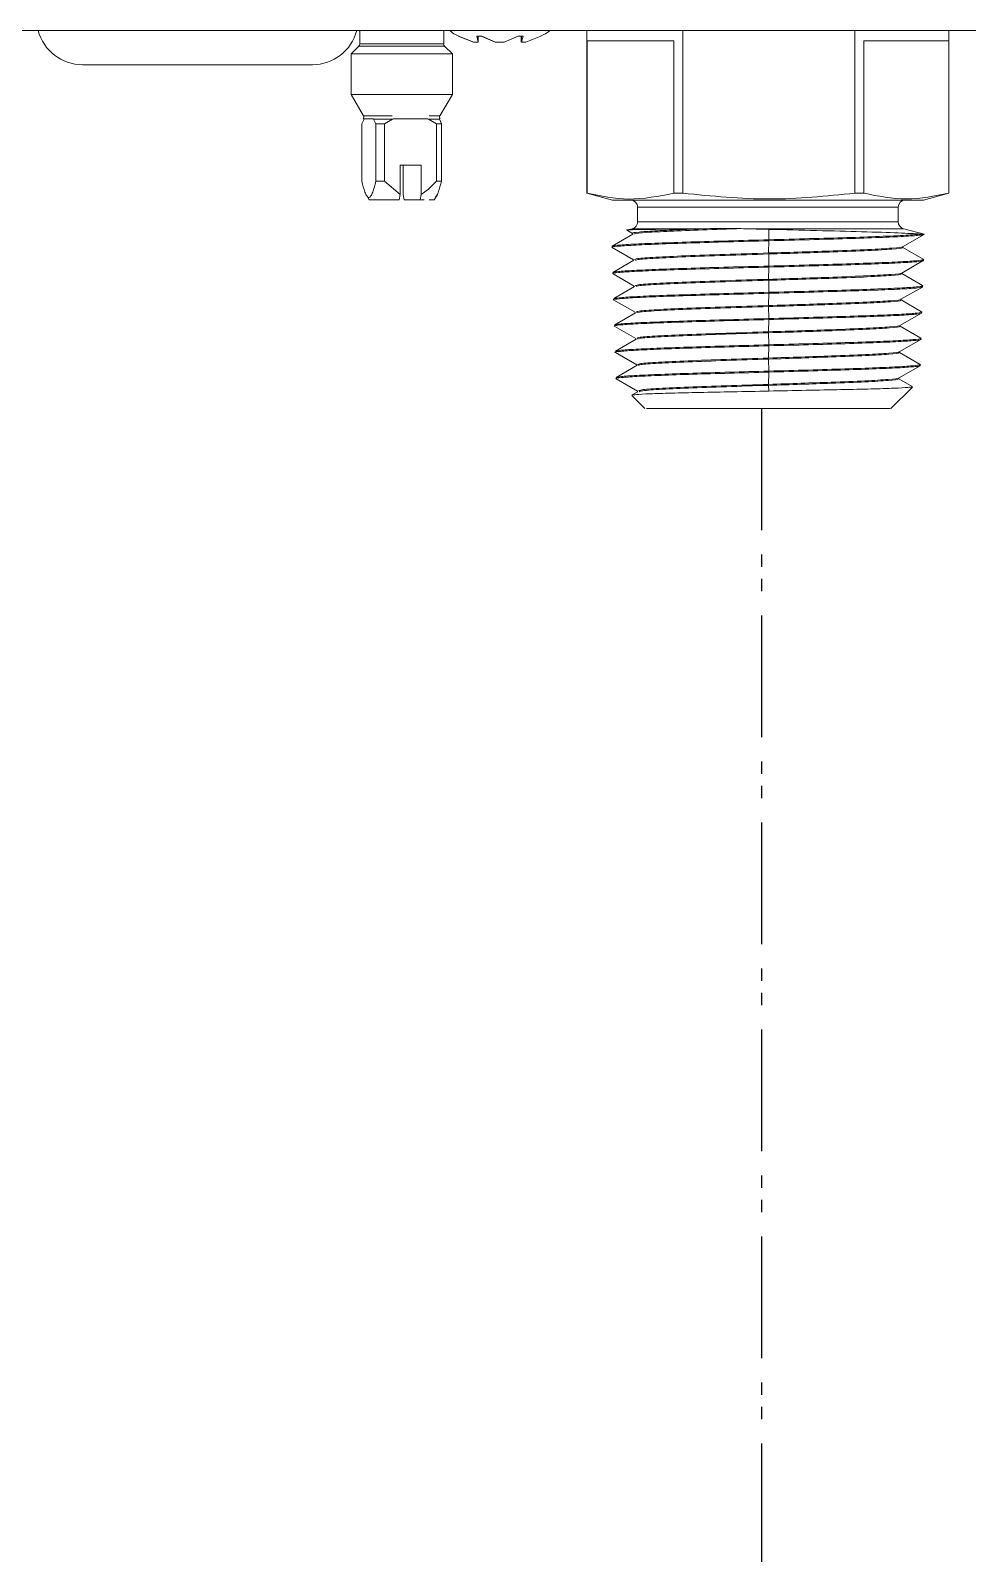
# Model space of a CAD drawing. Header units: millimetres. Extents: x -265298 to 39086, y 16803 to 136893.
# Drawn here: x -96921 to -96728.7, y 73838.7 to 74151.4 of the extents above; entities that cross this region are included whole.
import ezdxf

# ---------------------------------------------------------------- set-up
doc = ezdxf.new("R2010")
doc.units = ezdxf.units.MM
doc.header["$LTSCALE"] = 25
doc.linetypes.add('schedules_symbols_notes$0$DHW', pattern=[1.7, 1, -0.2, 0.1, -0.1, 0.1, -0.2])
doc.layers.add('schedules_symbols_notes$0$M-EQUIPMENT', color=3, linetype='Continuous')
doc.layers.add('schedules_symbols_notes$0$P-DOMW-DHW', color=1, linetype='schedules_symbols_notes$0$DHW')

# ---------------------------------------------------------------- blocks, each defined once
blk = doc.blocks.new('schedules_symbols_notes$0$b')
at = {"linetype": 'ByBlock', "lineweight": 15}
for p, q in [((307.579, 8300.51), (354.534, 8300.51)), ((319.739, 8300.51), (319.739, 8300.401)), ((320.418, 8300.401), (320.418, 8300.51)), ((321.576, 8300.51), (321.576, 8299.194)), ((322.351, 8299.194), (322.351, 8300.51)), ((323.74, 8300.51), (323.74, 8299.194)), ((324.5, 8299.194), (324.5, 8300.51)), ((319.732, 8300.384), (319.669, 8300.321)), ((320.424, 8300.384), (319.732, 8300.384)), ((319.739, 8300.401), (320.08, 8300.401)), ((320.08, 8300.401), (320.418, 8300.401)), ((320.488, 8300.321), (320.424, 8300.384)), ((320.66, 8300.416), (320.536, 8300.463)), ((320.536, 8300.463), (320.537, 8300.463)), ((320.537, 8300.463), (320.661, 8300.416)), ((320.661, 8300.416), (320.696, 8300.416)), ((320.696, 8300.416), (320.685, 8300.463)), ((320.685, 8300.463), (320.725, 8300.463)), ((320.696, 8300.463), (320.696, 8300.416)), ((320.834, 8300.416), (320.722, 8300.463)), ((320.725, 8300.463), (320.837, 8300.416)), ((320.837, 8300.416), (320.906, 8300.416)), ((320.906, 8300.416), (321.019, 8300.463)), ((321.019, 8300.463), (321.059, 8300.463)), ((321.045, 8300.463), (321.045, 8300.416)), ((321.045, 8300.416), (321.046, 8300.423)), ((321.059, 8300.463), (321.046, 8300.416)), ((321.046, 8300.463), (321.046, 8300.416)), ((321.046, 8300.416), (321.081, 8300.416)), ((321.081, 8300.416), (321.204, 8300.463)), ((321.204, 8300.463), (321.205, 8300.463)), ((321.577, 8299.194), (321.577, 8300.426)), ((321.577, 8300.426), (322.278, 8300.426)), ((322.278, 8300.426), (322.278, 8299.194)), ((323.812, 8299.194), (323.812, 8300.426)), ((323.812, 8300.426), (324.5, 8300.426)), ((324.5, 8299.194), (324.5, 8300.426)), ((318.428, 8300.233), (317.5, 8300.233)), ((319.357, 8300.233), (318.428, 8300.233)), ((319.669, 8300.321), (319.669, 8299.993)), ((319.669, 8300.321), (320.488, 8300.321)), ((320.488, 8299.993), (320.488, 8300.321)), ((319.669, 8299.993), (319.769, 8299.82)), ((319.669, 8299.993), (320.081, 8299.993)), ((320.081, 8299.993), (320.488, 8299.993)), ((320.388, 8299.82), (320.488, 8299.993)), ((319.756, 8299.754), (319.774, 8299.792)), ((319.756, 8299.292), (319.756, 8299.754)), ((319.769, 8299.82), (320.001, 8299.82)), ((319.775, 8299.795), (319.774, 8299.792)), ((319.852, 8299.792), (319.851, 8299.795)), ((320.005, 8299.792), (319.852, 8299.792)), ((319.852, 8299.792), (319.87, 8299.754)), ((319.87, 8299.754), (319.94, 8299.754)), ((319.87, 8299.292), (319.87, 8299.754)), ((319.94, 8299.754), (320.005, 8299.792)), ((319.94, 8299.754), (319.94, 8299.292)), ((320.01, 8299.795), (320.005, 8299.792)), ((320.295, 8299.792), (320.29, 8299.795)), ((320.295, 8299.792), (320.361, 8299.754)), ((320.3, 8299.82), (320.388, 8299.82)), ((320.361, 8299.292), (320.361, 8299.754)), ((320.361, 8299.754), (320.401, 8299.754)), ((320.382, 8299.795), (320.383, 8299.792)), ((320.388, 8299.795), (320.382, 8299.795)), ((320.401, 8299.754), (320.383, 8299.792)), ((320.401, 8299.292), (320.401, 8299.754)), ((320.065, 8299.184), (320.065, 8299.422)), ((320.065, 8299.422), (320.235, 8299.422)), ((320.091, 8299.184), (320.091, 8299.422)), ((320.235, 8299.422), (320.235, 8299.184)), ((319.87, 8299.292), (319.94, 8299.292)), ((319.94, 8299.292), (320.065, 8299.184)), ((320.295, 8299.227), (320.361, 8299.292)), ((320.361, 8299.292), (320.401, 8299.292)), ((319.793, 8299.178), (319.815, 8299.14)), ((320.065, 8299.184), (320.058, 8299.14)), ((320.098, 8299.14), (320.091, 8299.184)), ((320.228, 8299.14), (320.098, 8299.14)), ((320.235, 8299.184), (320.228, 8299.14)), ((320.228, 8299.14), (320.26, 8299.14)), ((320.235, 8299.184), (320.295, 8299.227)), ((320.341, 8299.14), (320.364, 8299.178)), ((321.576, 8299.194), (321.781, 8299.139)), ((321.577, 8299.194), (321.576, 8299.194)), ((321.781, 8299.139), (323.045, 8299.139)), ((322.278, 8299.194), (322.351, 8299.194)), ((323.03, 8299.139), (323.037, 8299.139)), ((323.037, 8299.139), (323.413, 8299.139)), ((323.045, 8299.139), (324.296, 8299.139)), ((323.413, 8299.139), (323.605, 8299.139)), ((323.413, 8299.139), (323.437, 8299.139)), ((323.812, 8299.194), (323.74, 8299.194)), ((324.296, 8299.139), (324.5, 8299.194)), ((324.5, 8299.194), (324.5, 8299.194)), ((321.985, 8299.081), (321.985, 8298.964)), ((322.117, 8299.081), (321.985, 8299.081)), ((324.091, 8299.081), (322.117, 8299.081)), ((324.091, 8298.964), (324.091, 8299.081)), ((321.942, 8298.907), (321.9, 8298.897)), ((321.902, 8298.893), (321.945, 8298.869)), ((322.521, 8298.907), (321.942, 8298.907)), ((321.945, 8298.87), (321.945, 8298.863)), ((321.985, 8298.964), (323.044, 8298.964)), ((322.574, 8298.908), (322.521, 8298.907)), ((322.823, 8298.908), (322.574, 8298.908)), ((322.842, 8298.907), (322.823, 8298.908)), ((322.842, 8298.907), (323.045, 8298.902)), ((324.135, 8298.907), (322.842, 8298.907)), ((323.044, 8298.964), (324.091, 8298.964)), ((323.045, 8298.902), (323.046, 8298.818)), ((324.301, 8298.864), (324.135, 8298.907)), ((321.778, 8298.765), (321.801, 8298.76)), ((321.947, 8298.863), (321.78, 8298.766)), ((321.78, 8298.755), (321.951, 8298.657)), ((323.044, 8298.711), (323.046, 8298.81)), ((323.046, 8298.818), (323.046, 8298.81)), ((324.125, 8298.761), (324.3, 8298.861)), ((324.128, 8298.755), (324.128, 8298.763)), ((324.293, 8298.66), (324.128, 8298.756)), ((324.276, 8298.864), (324.296, 8298.864)), ((321.954, 8298.652), (321.786, 8298.554)), ((321.951, 8298.657), (321.952, 8298.65)), ((323.045, 8298.605), (323.045, 8298.703)), ((324.119, 8298.549), (324.293, 8298.649)), ((321.785, 8298.552), (321.808, 8298.547)), ((321.787, 8298.542), (321.958, 8298.444)), ((323.044, 8298.498), (323.045, 8298.597)), ((323.045, 8298.597), (323.045, 8298.605)), ((324.121, 8298.543), (324.121, 8298.551)), ((324.287, 8298.448), (324.121, 8298.544)), ((321.961, 8298.44), (321.793, 8298.342)), ((321.958, 8298.445), (321.958, 8298.438)), ((323.044, 8298.286), (323.045, 8298.385)), ((323.045, 8298.393), (323.045, 8298.49)), ((323.045, 8298.385), (323.045, 8298.393)), ((324.112, 8298.337), (324.286, 8298.436)), ((321.792, 8298.34), (321.814, 8298.335)), ((321.793, 8298.33), (321.965, 8298.232)), ((323.045, 8298.181), (323.044, 8298.278)), ((324.115, 8298.331), (324.115, 8298.339)), ((324.28, 8298.235), (324.115, 8298.332)), ((321.968, 8298.227), (321.8, 8298.129)), ((321.965, 8298.233), (321.965, 8298.226)), ((323.044, 8298.074), (323.045, 8298.173)), ((323.045, 8298.173), (323.045, 8298.181)), ((324.105, 8298.124), (324.28, 8298.224)), ((321.798, 8298.128), (321.821, 8298.123)), ((321.8, 8298.118), (321.971, 8298.02)), ((321.974, 8298.015), (321.806, 8297.917)), ((321.971, 8298.02), (321.972, 8298.014)), ((323.045, 8297.969), (323.044, 8298.066)), ((324.099, 8297.912), (324.273, 8298.012)), ((324.108, 8298.118), (324.108, 8298.127)), ((324.273, 8298.023), (324.108, 8298.12)), ((321.805, 8297.915), (321.828, 8297.911)), ((321.806, 8297.906), (321.978, 8297.808)), ((323.044, 8297.862), (323.045, 8297.961)), ((323.045, 8297.961), (323.045, 8297.969)), ((324.101, 8297.906), (324.102, 8297.914)), ((324.267, 8297.811), (324.101, 8297.907)), ((321.981, 8297.803), (321.813, 8297.705)), ((321.978, 8297.808), (321.978, 8297.801)), ((323.045, 8297.756), (323.044, 8297.854)), ((324.092, 8297.7), (324.267, 8297.8)), ((321.811, 8297.703), (321.831, 8297.699)), ((321.813, 8297.693), (321.985, 8297.595)), ((323.044, 8297.649), (323.045, 8297.748)), ((323.045, 8297.595), (323.044, 8297.641)), ((323.045, 8297.748), (323.045, 8297.756)), ((324.095, 8297.694), (324.095, 8297.702)), ((324.203, 8297.632), (324.095, 8297.695)), ((321.938, 8297.561), (321.941, 8297.561)), ((321.939, 8297.559), (322.044, 8297.455)), ((321.987, 8297.59), (321.941, 8297.564)), ((321.985, 8297.596), (321.985, 8297.589)), ((324.032, 8297.455), (324.205, 8297.627)), ((324.202, 8297.63), (324.207, 8297.63))]:
    blk.add_line(p, q, dxfattribs=at)
for centre, radius, start, end in [((317.5, 8300.604), 0.371, 194.7143, 270), ((319.357, 8300.604), 0.371, 270, 345.2857), ((319.716, 8300.401), 0.0234, 315, 0), ((320.441, 8300.401), 0.0234, 180, 225), ((319.749, 8299.809), 0.0234, 325.6779, 30), ((320.408, 8299.809), 0.0234, 150, 214.4429), ((321.927, 8299.081), 0.0585, 0, 90), ((324.149, 8299.081), 0.0585, 90, 180), ((321.927, 8298.964), 0.0585, 284.6901, 0), ((324.149, 8298.964), 0.0585, 180, 255.3099)]:
    blk.add_arc(centre, radius, start, end, dxfattribs=at)
for points, knots in [([(320.466, 8300.51), (320.481, 8300.497), (320.503, 8300.479), (320.529, 8300.469), (320.537, 8300.465)], [0, 0, 0, 0, 0.671291, 1, 1, 1, 1]), ([(321.202, 8300.466), (321.22, 8300.473), (321.246, 8300.484), (321.268, 8300.503), (321.276, 8300.51)], [0, 0, 0, 0, 0.6524639, 1, 1, 1, 1]), ([(319.851, 8299.795), (319.835, 8299.795), (319.803, 8299.795), (319.777, 8299.795), (319.765, 8299.795), (319.768, 8299.795), (319.768, 8299.795)], [0, 0, 0, 0, 0.323767, 0.64737, 0.970973, 1, 1, 1, 1]), ([(320.29, 8299.795), (320.27, 8299.795), (320.231, 8299.795), (320.16, 8299.795), (320.085, 8299.795), (320.035, 8299.795), (320.01, 8299.795)], [0, 0, 0, 0, 0.250074, 0.500012, 0.749943, 1, 1, 1, 1]), ([(320.383, 8299.792), (320.374, 8299.792), (320.356, 8299.792), (320.315, 8299.792), (320.295, 8299.792)], [0, 0, 0, 0, 0.500001, 1, 1, 1, 1]), ([(319.756, 8299.292), (319.764, 8299.26), (319.776, 8299.213), (319.796, 8299.169), (319.813, 8299.156), (319.83, 8299.169), (319.85, 8299.213), (319.862, 8299.26), (319.87, 8299.292)], [0, 0, 0, 0, 0.255912, 0.379963, 0.5, 0.620085, 0.744231, 1, 1, 1, 1]), ([(320.401, 8299.292), (320.392, 8299.261), (320.38, 8299.214), (320.363, 8299.172), (320.354, 8299.168), (320.352, 8299.166)], [0, 0, 0, 0, 0.581643, 0.863588, 1, 1, 1, 1]), ([(319.817, 8299.14), (319.816, 8299.14), (319.813, 8299.14), (319.828, 8299.14), (319.863, 8299.14), (319.917, 8299.14), (319.983, 8299.14), (320.033, 8299.14), (320.058, 8299.14)], [0, 0, 0, 0, 0.036698, 0.229359, 0.422019, 0.614679, 0.807339, 1, 1, 1, 1]), ([(320.301, 8299.14), (320.303, 8299.14), (320.321, 8299.14), (320.337, 8299.14), (320.339, 8299.14), (320.34, 8299.14)], [0, 0, 0, 0, 0.061183, 0.580005, 1, 1, 1, 1]), ([(322.278, 8299.194), (322.156, 8299.17), (321.922, 8299.124), (321.688, 8299.171), (321.577, 8299.194)], [0, 0, 0, 0, 0.521766, 1, 1, 1, 1]), ([(323.74, 8299.194), (323.511, 8299.171), (323.048, 8299.124), (322.584, 8299.171), (322.351, 8299.194)], [0, 0, 0, 0, 0.495712, 1, 1, 1, 1]), ([(324.5, 8299.194), (324.386, 8299.171), (324.157, 8299.124), (323.928, 8299.171), (323.812, 8299.194)], [0, 0, 0, 0, 0.495712, 1, 1, 1, 1]), ([(321.903, 8298.896), (321.901, 8298.896), (321.888, 8298.897), (321.931, 8298.899), (322.016, 8298.901), (322.059, 8298.901)], [0, 0, 0, 0, 0.070482, 0.537357, 1, 1, 1, 1]), ([(322.574, 8298.908), (322.487, 8298.905), (322.313, 8298.899), (322.113, 8298.889), (321.988, 8298.88), (321.935, 8298.874), (321.948, 8298.87), (321.949, 8298.87)], [0, 0, 0, 0, 0.2426245, 0.4851854, 0.7276817, 0.9701143, 1, 1, 1, 1]), ([(321.958, 8298.863), (321.957, 8298.865), (321.952, 8298.869), (322.047, 8298.877), (322.235, 8298.887), (322.502, 8298.898), (322.716, 8298.905), (322.823, 8298.908)], [0, 0, 0, 0, 0.074995, 0.306144, 0.537362, 0.768647, 1, 1, 1, 1]), ([(322.059, 8298.901), (322.121, 8298.902), (322.244, 8298.904), (322.429, 8298.906), (322.521, 8298.907)], [0, 0, 0, 0, 0.5025706, 1, 1, 1, 1]), ([(323.045, 8298.902), (323.175, 8298.899), (323.44, 8298.892), (323.81, 8298.883), (324.118, 8298.873), (324.223, 8298.867), (324.276, 8298.864)], [0, 0, 0, 0, 0.2385549, 0.4847384, 0.7385529, 1, 1, 1, 1]), ([(323.046, 8298.81), (322.935, 8298.807), (322.715, 8298.801), (322.407, 8298.792), (322.143, 8298.783), (321.937, 8298.774), (321.816, 8298.765), (321.765, 8298.759), (321.779, 8298.756), (321.78, 8298.756)], [0, 0, 0, 0, 0.1661, 0.332021, 0.497811, 0.6636, 0.82952, 0.995624, 1, 1, 1, 1]), ([(323.046, 8298.818), (322.935, 8298.815), (322.715, 8298.809), (322.407, 8298.8), (322.142, 8298.791), (321.94, 8298.782), (321.811, 8298.774), (321.793, 8298.768), (321.785, 8298.766)], [0, 0, 0, 0, 0.171309, 0.342433, 0.513422, 0.684409, 0.855533, 1, 1, 1, 1]), ([(324.276, 8298.864), (324.242, 8298.861), (324.173, 8298.854), (323.955, 8298.845), (323.684, 8298.835), (323.376, 8298.827), (323.156, 8298.821), (323.046, 8298.818)], [0, 0, 0, 0, 0.212293, 0.424552, 0.615905, 0.807713, 1, 1, 1, 1]), ([(323.046, 8298.81), (323.156, 8298.813), (323.376, 8298.818), (323.684, 8298.827), (323.946, 8298.836), (324.147, 8298.845), (324.273, 8298.854), (324.304, 8298.86), (324.301, 8298.863), (324.3, 8298.864)], [0, 0, 0, 0, 0.163683, 0.326959, 0.489848, 0.652536, 0.815226, 0.978117, 1, 1, 1, 1]), ([(323.565, 8298.72), (323.665, 8298.723), (323.865, 8298.731), (324.052, 8298.742), (324.14, 8298.751), (324.118, 8298.756), (324.112, 8298.757)], [0, 0, 0, 0, 0.294824, 0.589741, 0.884753, 1, 1, 1, 1]), ([(324.123, 8298.762), (324.124, 8298.761), (324.136, 8298.758), (324.049, 8298.75), (323.866, 8298.739), (323.666, 8298.731), (323.566, 8298.728)], [0, 0, 0, 0, 0.019327, 0.346322, 0.673213, 1, 1, 1, 1]), ([(323.044, 8298.711), (322.925, 8298.707), (322.685, 8298.7), (322.363, 8298.688), (322.118, 8298.677), (321.97, 8298.667), (321.964, 8298.66), (321.962, 8298.657)], [0, 0, 0, 0, 0.2095303, 0.4189939, 0.6283907, 0.8377204, 1, 1, 1, 1]), ([(321.967, 8298.651), (321.97, 8298.653), (321.977, 8298.659), (322.119, 8298.669), (322.363, 8298.68), (322.685, 8298.691), (322.925, 8298.699), (323.045, 8298.703)], [0, 0, 0, 0, 0.1320316, 0.3489199, 0.5658775, 0.782904, 1, 1, 1, 1]), ([(323.566, 8298.728), (323.483, 8298.725), (323.318, 8298.719), (323.135, 8298.714), (323.044, 8298.711)], [0, 0, 0, 0, 0.50006, 1, 1, 1, 1]), ([(323.045, 8298.703), (323.136, 8298.705), (323.318, 8298.711), (323.483, 8298.717), (323.565, 8298.72)], [0, 0, 0, 0, 0.49994, 1, 1, 1, 1]), ([(324.288, 8298.66), (324.29, 8298.659), (324.309, 8298.656), (324.263, 8298.65), (324.144, 8298.641), (323.942, 8298.632), (323.68, 8298.623), (323.374, 8298.614), (323.155, 8298.608), (323.045, 8298.605)], [0, 0, 0, 0, 0.0255568, 0.1881242, 0.3505156, 0.5127772, 0.6750382, 0.8374287, 1, 1, 1, 1]), ([(324.278, 8298.654), (324.285, 8298.653), (324.31, 8298.649), (324.264, 8298.642), (324.143, 8298.633), (323.942, 8298.624), (323.68, 8298.615), (323.374, 8298.606), (323.155, 8298.6), (323.045, 8298.597)], [0, 0, 0, 0, 0.056287, 0.213728, 0.370998, 0.528142, 0.685286, 0.842556, 1, 1, 1, 1]), ([(323.045, 8298.597), (322.936, 8298.594), (322.717, 8298.588), (322.411, 8298.58), (322.148, 8298.571), (321.943, 8298.562), (321.822, 8298.553), (321.772, 8298.547), (321.786, 8298.544), (321.786, 8298.544)], [0, 0, 0, 0, 0.166101, 0.332024, 0.497814, 0.663604, 0.829525, 0.995631, 1, 1, 1, 1]), ([(323.045, 8298.605), (322.936, 8298.602), (322.717, 8298.597), (322.411, 8298.588), (322.147, 8298.579), (321.946, 8298.57), (321.817, 8298.562), (321.8, 8298.556), (321.792, 8298.554)], [0, 0, 0, 0, 0.171339, 0.342493, 0.513511, 0.684528, 0.855681, 1, 1, 1, 1]), ([(323.562, 8298.515), (323.48, 8298.513), (323.316, 8298.507), (323.135, 8298.501), (323.044, 8298.498)], [0, 0, 0, 0, 0.500061, 1, 1, 1, 1]), ([(323.045, 8298.49), (323.135, 8298.493), (323.316, 8298.499), (323.48, 8298.504), (323.562, 8298.507)], [0, 0, 0, 0, 0.49994, 1, 1, 1, 1]), ([(324.117, 8298.549), (324.117, 8298.549), (324.129, 8298.545), (324.043, 8298.538), (323.861, 8298.527), (323.662, 8298.519), (323.562, 8298.515)], [0, 0, 0, 0, 0.018917, 0.346049, 0.673077, 1, 1, 1, 1]), ([(323.562, 8298.507), (323.661, 8298.511), (323.86, 8298.518), (324.046, 8298.53), (324.133, 8298.538), (324.112, 8298.544), (324.106, 8298.545)], [0, 0, 0, 0, 0.2947317, 0.589558, 0.8844788, 1, 1, 1, 1]), ([(323.045, 8298.385), (322.936, 8298.382), (322.719, 8298.376), (322.414, 8298.367), (322.153, 8298.359), (321.949, 8298.35), (321.829, 8298.341), (321.778, 8298.335), (321.792, 8298.332), (321.793, 8298.332)], [0, 0, 0, 0, 0.166102, 0.332026, 0.497818, 0.663608, 0.829531, 0.995637, 1, 1, 1, 1]), ([(323.045, 8298.393), (322.936, 8298.39), (322.719, 8298.384), (322.414, 8298.375), (322.151, 8298.367), (321.952, 8298.358), (321.824, 8298.349), (321.807, 8298.344), (321.799, 8298.342)], [0, 0, 0, 0, 0.171369, 0.342553, 0.513601, 0.684648, 0.855831, 1, 1, 1, 1]), ([(323.044, 8298.498), (322.925, 8298.495), (322.687, 8298.487), (322.367, 8298.476), (322.124, 8298.465), (321.977, 8298.455), (321.971, 8298.448), (321.968, 8298.445)], [0, 0, 0, 0, 0.209531, 0.418995, 0.628392, 0.837721, 1, 1, 1, 1]), ([(321.974, 8298.439), (321.976, 8298.441), (321.983, 8298.447), (322.125, 8298.457), (322.367, 8298.468), (322.688, 8298.479), (322.926, 8298.487), (323.045, 8298.49)], [0, 0, 0, 0, 0.131833, 0.34877, 0.565777, 0.782854, 1, 1, 1, 1]), ([(324.281, 8298.448), (324.284, 8298.447), (324.303, 8298.444), (324.256, 8298.437), (324.138, 8298.429), (323.937, 8298.42), (323.677, 8298.411), (323.373, 8298.402), (323.155, 8298.396), (323.045, 8298.393)], [0, 0, 0, 0, 0.025718, 0.188259, 0.350623, 0.512858, 0.675092, 0.837456, 1, 1, 1, 1]), ([(324.272, 8298.441), (324.278, 8298.44), (324.303, 8298.436), (324.257, 8298.429), (324.137, 8298.42), (323.937, 8298.412), (323.677, 8298.403), (323.373, 8298.394), (323.155, 8298.388), (323.045, 8298.385)], [0, 0, 0, 0, 0.056532, 0.213932, 0.371161, 0.528265, 0.685368, 0.842596, 1, 1, 1, 1]), ([(323.044, 8298.286), (322.926, 8298.282), (322.689, 8298.275), (322.371, 8298.264), (322.129, 8298.253), (321.983, 8298.242), (321.977, 8298.236), (321.975, 8298.233)], [0, 0, 0, 0, 0.209532, 0.418996, 0.628393, 0.837722, 1, 1, 1, 1]), ([(321.98, 8298.227), (321.983, 8298.229), (321.99, 8298.235), (322.13, 8298.245), (322.371, 8298.256), (322.69, 8298.267), (322.926, 8298.274), (323.044, 8298.278)], [0, 0, 0, 0, 0.131631, 0.348618, 0.565675, 0.782802, 1, 1, 1, 1]), ([(323.559, 8298.303), (323.478, 8298.3), (323.314, 8298.295), (323.134, 8298.289), (323.044, 8298.286)], [0, 0, 0, 0, 0.500061, 1, 1, 1, 1]), ([(323.044, 8298.278), (323.134, 8298.281), (323.314, 8298.287), (323.478, 8298.292), (323.559, 8298.295)], [0, 0, 0, 0, 0.499939, 1, 1, 1, 1]), ([(324.11, 8298.337), (324.111, 8298.337), (324.123, 8298.333), (324.037, 8298.325), (323.856, 8298.314), (323.658, 8298.307), (323.559, 8298.303)], [0, 0, 0, 0, 0.018591, 0.345833, 0.672969, 1, 1, 1, 1]), ([(323.559, 8298.295), (323.658, 8298.299), (323.855, 8298.306), (324.04, 8298.317), (324.127, 8298.326), (324.105, 8298.331), (324.099, 8298.333)], [0, 0, 0, 0, 0.294639, 0.589373, 0.884202, 1, 1, 1, 1]), ([(323.045, 8298.173), (322.937, 8298.17), (322.72, 8298.164), (322.417, 8298.155), (322.157, 8298.146), (321.954, 8298.138), (321.835, 8298.129), (321.785, 8298.123), (321.799, 8298.12), (321.799, 8298.12)], [0, 0, 0, 0, 0.166104, 0.332028, 0.497821, 0.663613, 0.829537, 0.995645, 1, 1, 1, 1]), ([(323.045, 8298.181), (322.937, 8298.178), (322.72, 8298.172), (322.417, 8298.163), (322.156, 8298.154), (321.957, 8298.146), (321.83, 8298.137), (321.813, 8298.132), (321.805, 8298.129)], [0, 0, 0, 0, 0.171399, 0.342614, 0.513692, 0.68477, 0.855983, 1, 1, 1, 1]), ([(324.274, 8298.235), (324.277, 8298.235), (324.296, 8298.231), (324.25, 8298.225), (324.132, 8298.216), (323.932, 8298.207), (323.674, 8298.199), (323.371, 8298.19), (323.154, 8298.184), (323.045, 8298.181)], [0, 0, 0, 0, 0.02588, 0.188394, 0.350731, 0.512939, 0.675146, 0.837483, 1, 1, 1, 1]), ([(324.265, 8298.229), (324.272, 8298.228), (324.296, 8298.224), (324.251, 8298.217), (324.132, 8298.208), (323.932, 8298.199), (323.673, 8298.191), (323.371, 8298.182), (323.154, 8298.176), (323.045, 8298.173)], [0, 0, 0, 0, 0.056779, 0.214138, 0.371326, 0.528388, 0.68545, 0.842638, 1, 1, 1, 1]), ([(323.044, 8298.074), (322.927, 8298.07), (322.692, 8298.063), (322.375, 8298.052), (322.135, 8298.041), (321.99, 8298.03), (321.984, 8298.024), (321.981, 8298.021)], [0, 0, 0, 0, 0.209533, 0.418998, 0.628394, 0.837723, 1, 1, 1, 1]), ([(321.987, 8298.015), (321.99, 8298.017), (321.996, 8298.023), (322.136, 8298.032), (322.375, 8298.044), (322.692, 8298.055), (322.927, 8298.062), (323.044, 8298.066)], [0, 0, 0, 0, 0.1314265, 0.348464, 0.5655723, 0.7827508, 1, 1, 1, 1]), ([(323.556, 8298.091), (323.475, 8298.088), (323.313, 8298.082), (323.134, 8298.077), (323.044, 8298.074)], [0, 0, 0, 0, 0.500061, 1, 1, 1, 1]), ([(323.044, 8298.066), (323.134, 8298.069), (323.313, 8298.074), (323.475, 8298.08), (323.556, 8298.083)], [0, 0, 0, 0, 0.499938, 1, 1, 1, 1]), ([(324.267, 8298.023), (324.27, 8298.023), (324.289, 8298.019), (324.243, 8298.013), (324.126, 8298.004), (323.927, 8297.995), (323.67, 8297.986), (323.369, 8297.978), (323.153, 8297.972), (323.045, 8297.969)], [0, 0, 0, 0, 0.027968, 0.189845, 0.351523, 0.513199, 0.675075, 0.837335, 1, 1, 1, 1]), ([(324.259, 8298.017), (324.265, 8298.016), (324.289, 8298.012), (324.244, 8298.005), (324.125, 8297.996), (323.927, 8297.987), (323.67, 8297.978), (323.369, 8297.969), (323.153, 8297.964), (323.045, 8297.961)], [0, 0, 0, 0, 0.058318, 0.215141, 0.371771, 0.528399, 0.68522, 0.842414, 1, 1, 1, 1]), ([(324.103, 8298.125), (324.104, 8298.125), (324.116, 8298.121), (324.031, 8298.113), (323.851, 8298.102), (323.654, 8298.095), (323.556, 8298.091)], [0, 0, 0, 0, 0.018261, 0.345614, 0.67286, 1, 1, 1, 1]), ([(323.556, 8298.083), (323.654, 8298.087), (323.85, 8298.094), (324.034, 8298.105), (324.12, 8298.114), (324.099, 8298.119), (324.093, 8298.121)], [0, 0, 0, 0, 0.294545, 0.589185, 0.883921, 1, 1, 1, 1]), ([(323.045, 8297.961), (322.937, 8297.958), (322.722, 8297.952), (322.419, 8297.943), (322.16, 8297.934), (321.958, 8297.925), (321.841, 8297.916), (321.791, 8297.91), (321.805, 8297.907), (321.806, 8297.907)], [0, 0, 0, 0, 0.166377, 0.332704, 0.499031, 0.665411, 0.831705, 0.997592, 1, 1, 1, 1]), ([(323.045, 8297.969), (322.937, 8297.966), (322.721, 8297.96), (322.419, 8297.951), (322.159, 8297.942), (321.961, 8297.933), (321.836, 8297.925), (321.82, 8297.919), (321.812, 8297.917)], [0, 0, 0, 0, 0.171716, 0.343379, 0.515042, 0.68676, 0.858391, 1, 1, 1, 1]), ([(324.097, 8297.913), (324.097, 8297.912), (324.109, 8297.909), (324.025, 8297.901), (323.846, 8297.89), (323.65, 8297.882), (323.553, 8297.879)], [0, 0, 0, 0, 0.018017, 0.345451, 0.672779, 1, 1, 1, 1]), ([(323.553, 8297.871), (323.65, 8297.874), (323.845, 8297.882), (324.028, 8297.893), (324.113, 8297.902), (324.092, 8297.907), (324.086, 8297.908)], [0, 0, 0, 0, 0.29445, 0.588995, 0.883637, 1, 1, 1, 1]), ([(323.044, 8297.862), (322.927, 8297.858), (322.694, 8297.851), (322.38, 8297.839), (322.14, 8297.828), (321.996, 8297.818), (321.991, 8297.811), (321.988, 8297.808)], [0, 0, 0, 0, 0.2095336, 0.4189989, 0.6283954, 0.8377236, 1, 1, 1, 1]), ([(321.993, 8297.802), (321.996, 8297.805), (322.003, 8297.81), (322.141, 8297.82), (322.38, 8297.831), (322.694, 8297.842), (322.927, 8297.85), (323.044, 8297.854)], [0, 0, 0, 0, 0.131219, 0.3483078, 0.5654675, 0.7826983, 1, 1, 1, 1]), ([(323.553, 8297.879), (323.472, 8297.876), (323.311, 8297.87), (323.133, 8297.865), (323.044, 8297.862)], [0, 0, 0, 0, 0.500062, 1, 1, 1, 1]), ([(323.044, 8297.854), (323.133, 8297.856), (323.311, 8297.862), (323.472, 8297.868), (323.553, 8297.871)], [0, 0, 0, 0, 0.499938, 1, 1, 1, 1]), ([(324.261, 8297.811), (324.264, 8297.81), (324.282, 8297.807), (324.236, 8297.801), (324.12, 8297.792), (323.922, 8297.783), (323.667, 8297.774), (323.368, 8297.765), (323.153, 8297.759), (323.045, 8297.756)], [0, 0, 0, 0, 0.028134, 0.189983, 0.351633, 0.513282, 0.67513, 0.837362, 1, 1, 1, 1]), ([(324.252, 8297.805), (324.259, 8297.804), (324.283, 8297.799), (324.237, 8297.793), (324.119, 8297.784), (323.922, 8297.775), (323.667, 8297.766), (323.367, 8297.757), (323.153, 8297.751), (323.045, 8297.748)], [0, 0, 0, 0, 0.058574, 0.215354, 0.371941, 0.528527, 0.685306, 0.842457, 1, 1, 1, 1]), ([(323.045, 8297.748), (322.938, 8297.745), (322.724, 8297.739), (322.424, 8297.731), (322.167, 8297.722), (321.966, 8297.713), (321.848, 8297.704), (321.799, 8297.698), (321.812, 8297.695), (321.813, 8297.695)], [0, 0, 0, 0, 0.166105, 0.332032, 0.497826, 0.66362, 0.829545, 0.995655, 1, 1, 1, 1]), ([(323.045, 8297.756), (322.938, 8297.753), (322.724, 8297.748), (322.424, 8297.739), (322.166, 8297.73), (321.969, 8297.721), (321.843, 8297.713), (321.826, 8297.707), (321.818, 8297.705)], [0, 0, 0, 0, 0.171461, 0.342737, 0.513877, 0.685017, 0.856292, 1, 1, 1, 1]), ([(323.044, 8297.649), (322.928, 8297.646), (322.696, 8297.638), (322.384, 8297.627), (322.146, 8297.616), (322.003, 8297.606), (321.997, 8297.599), (321.994, 8297.596)], [0, 0, 0, 0, 0.209535, 0.419, 0.628397, 0.837725, 1, 1, 1, 1]), ([(322, 8297.59), (322.003, 8297.592), (322.009, 8297.598), (322.147, 8297.608), (322.384, 8297.619), (322.696, 8297.63), (322.928, 8297.638), (323.044, 8297.641)], [0, 0, 0, 0, 0.131011, 0.348151, 0.565362, 0.782645, 1, 1, 1, 1]), ([(323.55, 8297.666), (323.469, 8297.664), (323.309, 8297.658), (323.133, 8297.652), (323.044, 8297.649)], [0, 0, 0, 0, 0.500062, 1, 1, 1, 1]), ([(323.044, 8297.641), (323.133, 8297.644), (323.309, 8297.65), (323.469, 8297.655), (323.549, 8297.658)], [0, 0, 0, 0, 0.4999378, 1, 1, 1, 1]), ([(323.549, 8297.658), (323.646, 8297.662), (323.84, 8297.669), (324.022, 8297.681), (324.107, 8297.689), (324.085, 8297.695), (324.079, 8297.696)], [0, 0, 0, 0, 0.294353, 0.588803, 0.88335, 1, 1, 1, 1]), ([(324.09, 8297.7), (324.091, 8297.7), (324.103, 8297.696), (324.018, 8297.689), (323.841, 8297.677), (323.647, 8297.67), (323.55, 8297.666)], [0, 0, 0, 0, 0.017679, 0.345227, 0.672667, 1, 1, 1, 1]), ([(323.045, 8297.595), (322.947, 8297.593), (322.752, 8297.589), (322.482, 8297.584), (322.251, 8297.578), (322.076, 8297.573), (321.964, 8297.567), (321.949, 8297.564), (321.942, 8297.562)], [0, 0, 0, 0, 0.172178, 0.343502, 0.51397, 0.683583, 0.852341, 1, 1, 1, 1]), ([(324.057, 8297.618), (324, 8297.616), (323.885, 8297.612), (323.635, 8297.607), (323.35, 8297.601), (323.146, 8297.597), (323.045, 8297.595)], [0, 0, 0, 0, 0.251902, 0.502535, 0.751902, 1, 1, 1, 1]), ([(324.203, 8297.629), (324.198, 8297.627), (324.185, 8297.624), (324.101, 8297.62), (324.057, 8297.618)], [0, 0, 0, 0, 0.477309, 1, 1, 1, 1]), ([(322.058, 8297.455), (322.061, 8297.455), (322.066, 8297.455), (322.25, 8297.455), (322.553, 8297.455), (322.935, 8297.455), (323.329, 8297.455), (323.689, 8297.455), (323.839, 8297.455), (323.913, 8297.455)], [0, 0, 0, 0, 0.110218, 0.258515, 0.406812, 0.555109, 0.703406, 0.851703, 1, 1, 1, 1]), ([(323.913, 8297.455), (323.971, 8297.455), (324.044, 8297.455), (324.022, 8297.455), (324.018, 8297.455)], [0, 0, 0, 0, 0.795688, 1, 1, 1, 1])]:
    blk.add_open_spline(points, degree=3, knots=knots, dxfattribs=at)

msp = doc.modelspace()

# ---------------------------------------------------------------- linework, layer by layer
at = {"layer": 'schedules_symbols_notes$0$P-DOMW-DHW'}
msp.add_line((-96771.01, 74073.83), (-96771.01, 72964.4), dxfattribs=at)

# ---------------------------------------------------------------- block references
at = {"layer": 'schedules_symbols_notes$0$M-EQUIPMENT', "xscale": 25.4, "yscale": 25.4, "zscale": 25.4}
msp.add_blockref('schedules_symbols_notes$0$b', (-104974.85, -136681.52), dxfattribs=at)

doc.saveas('drawing.dxf')
